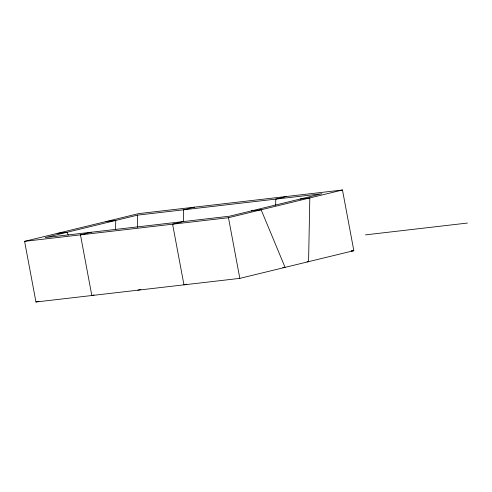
<?xml version="1.0" encoding="UTF-8"?>
<svg xmlns="http://www.w3.org/2000/svg" width="492" height="492" viewBox="0 0 492 492"><rect width="100%" height="100%" fill="white"/><g stroke="black" fill="none" stroke-linecap="round" stroke-linejoin="round"><path stroke-width="0.74" d="M115.571 229.647L115.749 220.434L105.952 221.572M137.336 227.415L137.576 215.133L321.842 193.774L229.5 216.216L45.233 237.575L137.576 215.133M183.418 221.308L183.645 209.795L194.475 207.157M275.655 205.256L275.778 199.112L286.608 196.48M24.6 241.338L138.609 213.633L342.475 190.004L353.828 250.662L239.819 278.367L35.953 301.996L24.6 241.338L228.472 217.71L342.475 190.004M91.303 232.236L80.467 234.868L91.82 295.52M183.436 221.554L172.6 224.186L183.953 284.843L186.88 284.13M35.953 301.996L38.917 301.27M92.551 295.341L94.015 294.985M137.883 290.182L140.86 289.456M300.015 199.082L309.819 197.944L308.576 261.658L307.063 261.83M57.256 233.405L67.06 232.267L68.228 235.078M251.326 210.914L261.129 209.776L285.077 267.365L282.814 267.63M365.464 234.875L467.4 223.06M351.565 250.92L353.828 250.662M351.331 250.975L353.613 250.711M228.472 217.71L239.819 278.367"/></g></svg>
